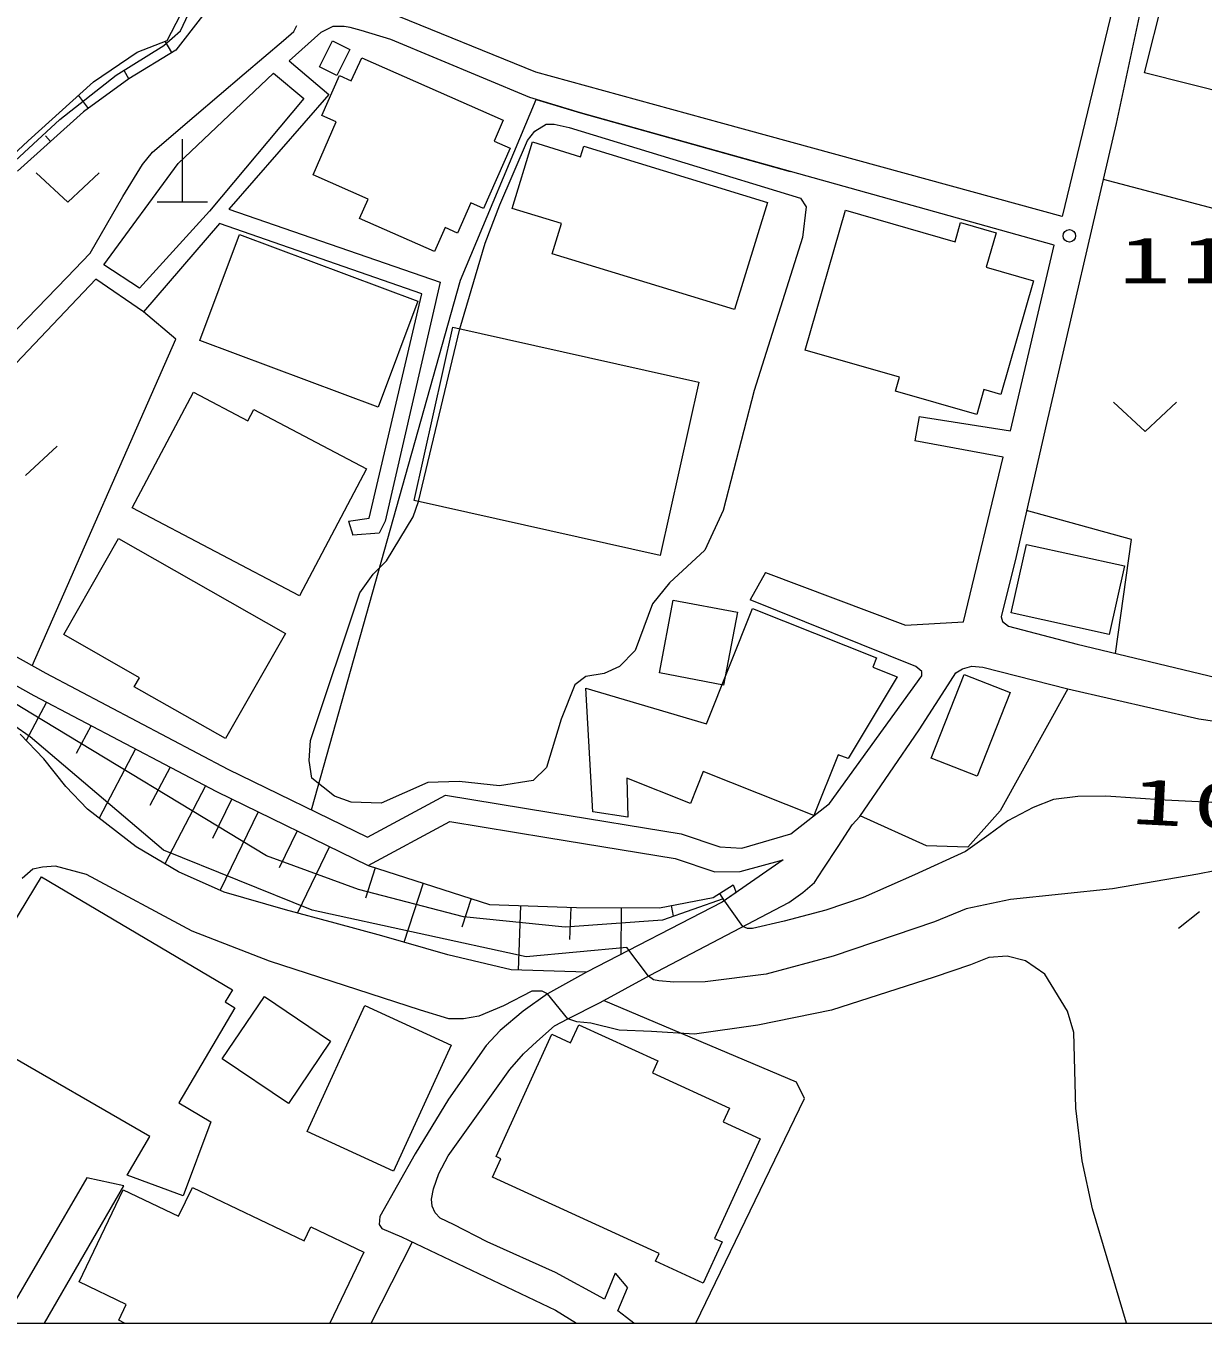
# Model space of a CAD drawing. Units: millimetres on the paper. Extents: x 20 to 1662, y 20 to 574.
# Drawn here: x 56.86 to 70.9, y 106 to 121.47 of the extents above; entities that cross this region are included whole.
import ezdxf

# ---------------------------------------------------------------- set-up
doc = ezdxf.new("R2010")
doc.units = ezdxf.units.MM
doc.layers.add('D-SUV', color=8, linetype='Continuous', lineweight=13)
doc.layers.add('D-TTL-LINE', color=7, linetype='Continuous', lineweight=13)
doc.styles.add('ＭＳ ゴシック', font='')
doc.styles.get('ＭＳ ゴシック').set_extended_font_data('MS Gothic')

msp = doc.modelspace()

# ---------------------------------------------------------------- linework, layer by layer
at = {"layer": 'D-SUV'}
for p, q in [((70.731, 124.355), (69.861, 120.301)), ((70.411, 124.127), (69.219, 119.195)), ((70.199, 120.905), (70.653, 122.727)), ((58.547, 121.291), (59.137, 122.427)), ((58.709, 121.407), (59.145, 122.357)), ((58.969, 121.585), (58.653, 121.179)), ((62.943, 120.913), (61.181, 121.631)), ((60.057, 121.399), (60.093, 121.473)), ((60.523, 121.459), (60.379, 121.387)), ((60.657, 121.459), (60.523, 121.459)), ((60.729, 121.447), (60.657, 121.459)), ((60.863, 121.411), (60.729, 121.447)), ((61.213, 121.303), (60.863, 121.411)), ((58.189, 121.155), (58.547, 121.291)), ((58.509, 121.231), (58.709, 121.407)), ((58.605, 121.149), (58.523, 121.283)), ((59.465, 120.893), (59.937, 121.291)), ((59.937, 121.291), (60.057, 121.399)), ((60.379, 121.387), (60.003, 121.049)), ((60.365, 120.979), (60.519, 121.287)), ((60.519, 121.287), (60.725, 121.185)), ((62.871, 120.613), (61.213, 121.303)), ((57.669, 120.801), (58.189, 121.155)), ((57.941, 120.879), (58.509, 121.231)), ((58.653, 121.179), (58.093, 120.835)), ((60.725, 121.185), (60.571, 120.877)), ((60.003, 121.049), (60.475, 120.649)), ((60.571, 120.877), (60.365, 120.979)), ((60.743, 120.813), (60.871, 121.087)), ((60.871, 121.087), (62.555, 120.343)), ((56.893, 120.095), (57.669, 120.801)), ((57.269, 120.351), (57.941, 120.879)), ((58.093, 120.835), (57.553, 120.441)), ((58.093, 120.837), (58.039, 120.925)), ((58.679, 119.827), (59.817, 120.903)), ((58.871, 120.385), (59.465, 120.893)), ((59.817, 120.903), (60.179, 120.601)), ((60.391, 120.397), (60.603, 120.875)), ((60.603, 120.875), (60.743, 120.813)), ((65.171, 120.303), (62.943, 120.913)), ((71.581, 120.561), (70.199, 120.905)), ((57.609, 120.483), (57.493, 120.641)), ((60.475, 120.649), (59.283, 119.281)), ((60.179, 120.601), (59.053, 119.259)), ((62.047, 118.435), (62.949, 120.589)), ((63.477, 120.431), (62.871, 120.613)), ((62.949, 120.589), (63.477, 120.431)), ((56.359, 119.513), (57.269, 120.351)), ((57.553, 120.441), (56.765, 119.733)), ((58.375, 119.961), (58.871, 120.385)), ((60.565, 120.321), (60.391, 120.397)), ((62.555, 120.343), (62.445, 120.091)), ((69.121, 118.853), (63.477, 120.431)), ((63.477, 120.431), (65.977, 119.731)), ((60.287, 119.689), (60.565, 120.321)), ((62.843, 120.099), (62.933, 120.213)), ((62.933, 120.213), (63.065, 120.295)), ((63.065, 120.295), (63.163, 120.295)), ((63.163, 120.295), (63.339, 120.257)), ((63.339, 120.257), (66.097, 119.413)), ((69.219, 119.195), (65.171, 120.303)), ((69.861, 120.301), (69.031, 116.725)), ((56.211, 119.467), (56.893, 120.095)), ((57.159, 120.087), (57.097, 120.155)), ((58.731, 119.367), (58.731, 120.117)), ((58.731, 119.367), (58.731, 120.117)), ((62.445, 120.091), (62.637, 120.007)), ((62.515, 119.335), (62.843, 120.099)), ((62.663, 119.291), (62.905, 120.083)), ((62.905, 120.083), (63.477, 119.907)), ((63.477, 119.907), (63.515, 120.031)), ((63.515, 120.031), (65.703, 119.361)), ((58.255, 119.815), (58.375, 119.961)), ((62.637, 120.007), (62.319, 119.289)), ((57.363, 119.364), (56.988, 119.714)), ((57.738, 119.714), (57.363, 119.364)), ((57.795, 118.617), (58.679, 119.827)), ((58.019, 119.433), (58.255, 119.815)), ((60.943, 119.399), (60.287, 119.689)), ((69.707, 119.639), (71.847, 119.075)), ((57.631, 118.757), (58.019, 119.433)), ((60.841, 119.169), (60.943, 119.399)), ((66.097, 119.413), (66.167, 119.309)), ((59.053, 119.259), (58.219, 118.339)), ((58.431, 119.367), (59.031, 119.367)), ((58.431, 119.367), (59.031, 119.367)), ((59.283, 119.281), (61.801, 118.411)), ((62.169, 119.355), (62.011, 118.997)), ((62.319, 119.289), (62.169, 119.355)), ((62.339, 118.875), (62.515, 119.335)), ((63.249, 119.111), (62.663, 119.291)), ((65.703, 119.361), (65.313, 118.085)), ((66.167, 119.309), (66.121, 118.945)), ((66.155, 117.601), (66.635, 119.269)), ((66.635, 119.269), (67.941, 118.893)), ((59.173, 119.109), (58.265, 118.057)), ((61.583, 118.271), (59.173, 119.109)), ((61.737, 118.775), (60.841, 119.169)), ((63.139, 118.749), (63.249, 119.111)), ((67.941, 118.893), (68.007, 119.121)), ((68.007, 119.121), (68.429, 119.001)), ((58.937, 117.715), (59.409, 118.979)), ((59.409, 118.979), (61.535, 118.183)), ((61.863, 119.061), (61.737, 118.775)), ((62.011, 118.997), (61.863, 119.061)), ((66.121, 118.945), (65.547, 117.121)), ((68.429, 119.001), (68.311, 118.589)), ((62.037, 117.855), (62.339, 118.875)), ((68.601, 116.639), (69.121, 118.853)), ((57.353, 118.465), (57.631, 118.757)), ((65.313, 118.085), (63.139, 118.749)), ((58.219, 118.339), (57.795, 118.617)), ((68.311, 118.589), (68.877, 118.427)), ((57.697, 118.445), (56.353, 117.029)), ((56.519, 117.607), (57.353, 118.465)), ((58.265, 118.057), (57.697, 118.445)), ((60.269, 112.119), (62.047, 118.435)), ((61.801, 118.411), (61.147, 115.563)), ((68.877, 118.427), (68.487, 117.073)), ((60.955, 115.599), (61.583, 118.271)), ((61.535, 118.183), (61.063, 116.919)), ((58.651, 117.731), (58.265, 118.057)), ((61.491, 115.807), (61.953, 117.873)), ((61.545, 115.795), (62.037, 117.855)), ((61.953, 117.873), (64.887, 117.217)), ((56.939, 113.837), (58.651, 117.731)), ((61.063, 116.919), (58.937, 117.715)), ((67.277, 117.279), (66.155, 117.601)), ((67.229, 117.111), (67.277, 117.279)), ((58.133, 115.721), (58.861, 117.101)), ((58.861, 117.101), (59.511, 116.759)), ((64.887, 117.217), (64.425, 115.151)), ((65.547, 117.121), (65.175, 115.687)), ((68.199, 116.833), (67.229, 117.111)), ((68.283, 117.131), (68.199, 116.833)), ((68.487, 117.073), (68.283, 117.131)), ((70.205, 116.63), (69.83, 116.98)), ((70.58, 116.98), (70.205, 116.63)), ((59.511, 116.759), (59.583, 116.893)), ((59.583, 116.893), (60.925, 116.185)), ((67.511, 116.809), (67.463, 116.519)), ((67.511, 116.809), (68.601, 116.639)), ((69.031, 116.725), (68.669, 115.141)), ((68.515, 116.325), (67.463, 116.519)), ((57.236, 116.456), (56.861, 116.106)), ((68.041, 114.359), (68.515, 116.325)), ((60.925, 116.185), (60.127, 114.671)), ((60.127, 114.671), (58.133, 115.721)), ((61.481, 115.613), (61.545, 115.795)), ((64.425, 115.151), (61.491, 115.807)), ((65.175, 115.687), (64.957, 115.215)), ((70.043, 115.341), (68.793, 115.687)), ((60.711, 115.563), (60.955, 115.599)), ((60.711, 115.563), (60.761, 115.393)), ((61.147, 115.563), (61.075, 115.417)), ((61.163, 115.089), (61.481, 115.613)), ((61.075, 115.417), (60.761, 115.393)), ((57.315, 114.209), (57.967, 115.355)), ((57.967, 115.355), (59.959, 114.223)), ((68.611, 114.467), (68.791, 115.285)), ((68.791, 115.285), (69.959, 115.029)), ((69.855, 113.985), (70.043, 115.341)), ((54.607, 115.139), (57.101, 113.747)), ((61.003, 114.929), (61.163, 115.089)), ((64.957, 115.215), (64.535, 114.827)), ((68.669, 115.141), (68.489, 114.419)), ((60.845, 114.707), (61.003, 114.929)), ((65.681, 114.951), (65.499, 114.625)), ((65.681, 114.951), (67.351, 114.323)), ((69.959, 115.029), (69.779, 114.209)), ((54.415, 114.893), (56.959, 113.483)), ((54.415, 114.893), (56.959, 113.483)), ((64.535, 114.827), (64.333, 114.575)), ((60.257, 112.945), (60.845, 114.707)), ((64.417, 113.751), (64.581, 114.621)), ((64.581, 114.621), (65.347, 114.477)), ((67.473, 113.827), (65.499, 114.625)), ((56.923, 113.273), (54.793, 114.561)), ((64.333, 114.575), (64.129, 114.019)), ((64.979, 113.145), (65.525, 114.519)), ((65.347, 114.477), (65.181, 113.605)), ((65.525, 114.519), (67.003, 113.931)), ((69.779, 114.209), (68.611, 114.467)), ((67.351, 114.323), (68.041, 114.359)), ((68.489, 114.419), (68.507, 114.365)), ((68.507, 114.365), (68.579, 114.311)), ((68.579, 114.311), (69.397, 114.093)), ((58.219, 113.695), (57.315, 114.209)), ((59.959, 114.223), (59.245, 112.969)), ((56.915, 112.989), (55.441, 114.007)), ((64.129, 114.019), (63.941, 113.829)), ((69.397, 114.093), (71.055, 113.697)), ((67.003, 113.931), (66.959, 113.821)), ((68.031, 113.801), (68.141, 113.831)), ((68.141, 113.831), (68.271, 113.821)), ((57.101, 113.747), (59.273, 112.605)), ((58.157, 113.587), (58.219, 113.695)), ((63.539, 113.709), (63.409, 113.611)), ((63.757, 113.743), (63.539, 113.709)), ((63.941, 113.829), (63.757, 113.743)), ((65.181, 113.605), (64.417, 113.751)), ((66.443, 112.193), (67.545, 113.717)), ((67.251, 113.705), (66.665, 112.731)), ((66.959, 113.821), (67.251, 113.705)), ((67.545, 113.767), (67.473, 113.827)), ((67.545, 113.717), (67.545, 113.767)), ((67.657, 112.737), (68.049, 113.733)), ((67.821, 113.553), (67.951, 113.751)), ((67.951, 113.751), (68.031, 113.801)), ((68.049, 113.733), (68.597, 113.517)), ((68.271, 113.821), (69.287, 113.563)), ((59.245, 112.969), (58.157, 113.587)), ((63.409, 113.611), (63.245, 113.199)), ((63.621, 112.097), (63.539, 113.571)), ((63.539, 113.571), (64.979, 113.145)), ((67.513, 113.075), (67.821, 113.553)), ((69.287, 113.563), (68.479, 112.109)), ((69.287, 113.563), (70.847, 113.205)), ((57.109, 113.405), (56.869, 112.947)), ((56.959, 113.483), (59.137, 112.339)), ((56.959, 113.483), (59.137, 112.339)), ((68.597, 113.517), (68.205, 112.521)), ((59.733, 111.571), (56.923, 113.273)), ((57.641, 113.125), (57.465, 112.793)), ((63.245, 113.199), (63.071, 112.623)), ((66.805, 112.039), (67.513, 113.075)), ((70.847, 113.205), (71.037, 113.175)), ((57.079, 112.727), (56.795, 113.023)), ((58.505, 111.637), (56.915, 112.989)), ((60.241, 112.707), (60.257, 112.945)), ((58.171, 112.845), (57.737, 112.021)), ((66.547, 112.777), (66.259, 112.051)), ((66.665, 112.731), (66.547, 112.777)), ((57.339, 112.399), (57.079, 112.727)), ((58.583, 112.629), (58.343, 112.173)), ((59.273, 112.605), (60.937, 111.795)), ((60.271, 112.495), (60.241, 112.707)), ((63.071, 112.623), (62.911, 112.471)), ((68.205, 112.521), (67.657, 112.737)), ((60.543, 112.281), (60.271, 112.495)), ((61.657, 112.445), (61.101, 112.199)), ((62.031, 112.459), (61.657, 112.445)), ((62.509, 112.407), (62.031, 112.459)), ((62.911, 112.471), (62.509, 112.407)), ((64.785, 112.195), (64.027, 112.497)), ((64.027, 112.497), (64.039, 112.033)), ((64.937, 112.577), (64.785, 112.195)), ((66.259, 112.051), (64.937, 112.577)), ((57.597, 112.129), (57.339, 112.399)), ((59.007, 112.407), (58.519, 111.477)), ((59.137, 112.339), (60.943, 111.457)), ((59.137, 112.339), (60.943, 111.457)), ((60.937, 111.795), (61.867, 112.293)), ((61.867, 112.293), (63.123, 112.087)), ((58.177, 111.679), (57.597, 112.129)), ((59.319, 112.249), (59.089, 111.777)), ((60.743, 112.211), (60.543, 112.281)), ((61.101, 112.199), (60.743, 112.211)), ((65.985, 111.835), (66.443, 112.193)), ((68.873, 112.149), (68.569, 111.987)), ((69.115, 112.243), (68.873, 112.149)), ((69.405, 112.277), (69.115, 112.243)), ((69.737, 112.283), (69.405, 112.277)), ((70.445, 112.235), (69.737, 112.283)), ((71.705, 112.173), (70.445, 112.235)), ((59.635, 112.095), (59.179, 111.161)), ((60.943, 111.457), (61.919, 111.981)), ((61.919, 111.981), (63.075, 111.791)), ((63.123, 112.087), (64.675, 111.833)), ((64.039, 112.033), (63.621, 112.097)), ((66.715, 111.939), (66.805, 112.039)), ((67.599, 111.689), (66.811, 112.047)), ((68.479, 112.109), (68.093, 111.673)), ((68.569, 111.987), (68.343, 111.823)), ((60.099, 111.869), (59.883, 111.427)), ((64.675, 111.833), (65.137, 111.677)), ((65.397, 111.661), (65.985, 111.835)), ((66.547, 111.681), (66.715, 111.939)), ((68.343, 111.823), (68.067, 111.621)), ((58.685, 111.379), (58.177, 111.679)), ((60.485, 111.681), (60.101, 110.891)), ((63.075, 111.791), (64.603, 111.539)), ((65.137, 111.677), (65.397, 111.661)), ((66.367, 111.411), (66.547, 111.681)), ((68.093, 111.673), (67.599, 111.689)), ((60.275, 110.925), (58.505, 111.637)), ((60.831, 111.171), (59.733, 111.571)), ((64.603, 111.539), (65.079, 111.379)), ((65.891, 111.523), (65.165, 111.019)), ((65.379, 111.383), (65.891, 111.523)), ((68.067, 111.621), (67.459, 111.343)), ((72.303, 111.639), (70.833, 111.351)), ((56.947, 111.413), (56.819, 111.301)), ((57.061, 111.435), (56.947, 111.413)), ((57.217, 111.449), (57.061, 111.435)), ((57.587, 111.347), (57.217, 111.449)), ((59.229, 111.139), (58.685, 111.379)), ((61.029, 111.429), (60.911, 111.065)), ((60.943, 111.457), (62.391, 110.989)), ((65.079, 111.379), (65.379, 111.383)), ((66.267, 111.253), (66.367, 111.411)), ((55.993, 109.579), (57.049, 111.321)), ((57.049, 111.321), (59.327, 109.975)), ((58.847, 110.671), (57.587, 111.347)), ((61.601, 111.245), (61.371, 110.539)), ((65.059, 111.073), (65.295, 111.225)), ((65.295, 111.225), (65.333, 111.135)), ((66.127, 111.133), (66.267, 111.253)), ((67.459, 111.343), (66.845, 111.073)), ((70.833, 111.351), (69.817, 111.177)), ((59.961, 110.929), (59.229, 111.139)), ((62.081, 110.845), (60.831, 111.171)), ((62.171, 111.061), (62.061, 110.719)), ((64.419, 110.949), (65.059, 111.073)), ((65.175, 111.059), (64.453, 110.803)), ((65.133, 111.121), (65.189, 111.035)), ((65.333, 111.135), (65.165, 111.019)), ((65.411, 110.727), (65.175, 111.059)), ((65.959, 111.013), (66.127, 111.133)), ((66.845, 111.073), (66.399, 110.925)), ((68.603, 111.051), (68.073, 110.939)), ((69.817, 111.177), (68.603, 111.051)), ((60.553, 110.767), (59.961, 110.929)), ((62.827, 110.367), (60.275, 110.925)), ((62.391, 110.989), (63.429, 110.953)), ((62.759, 110.975), (62.733, 110.209)), ((63.359, 110.955), (63.345, 110.573)), ((63.429, 110.953), (64.419, 110.949)), ((65.165, 111.019), (63.547, 110.183)), ((65.165, 111.019), (63.547, 110.183)), ((63.959, 110.951), (63.957, 110.395)), ((64.307, 110.149), (65.959, 111.013)), ((64.557, 110.977), (64.581, 110.853)), ((66.399, 110.925), (65.905, 110.793)), ((68.073, 110.939), (67.695, 110.785)), ((70.853, 110.903), (70.603, 110.703)), ((61.107, 110.617), (60.553, 110.767)), ((63.293, 110.721), (62.081, 110.845)), ((64.453, 110.803), (63.293, 110.721)), ((65.905, 110.793), (65.527, 110.703)), ((67.695, 110.785), (66.489, 110.375)), ((59.769, 110.315), (58.847, 110.671)), ((61.895, 110.389), (61.107, 110.617)), ((65.467, 110.703), (65.411, 110.727)), ((65.527, 110.703), (65.467, 110.703)), ((64.027, 110.477), (62.827, 110.367)), ((64.285, 110.137), (64.027, 110.477)), ((61.569, 109.731), (59.769, 110.315)), ((62.649, 110.213), (61.895, 110.389)), ((66.489, 110.375), (65.687, 110.159)), ((68.125, 110.273), (67.691, 110.125)), ((68.345, 110.357), (68.125, 110.273)), ((68.561, 110.373), (68.345, 110.357)), ((68.779, 110.319), (68.561, 110.373)), ((69.011, 110.161), (68.779, 110.319)), ((63.547, 110.183), (62.649, 110.213)), ((63.547, 110.183), (63.081, 109.925)), ((63.709, 109.823), (64.307, 110.149)), ((64.345, 110.093), (64.285, 110.137)), ((65.687, 110.159), (64.963, 110.067)), ((67.691, 110.125), (66.467, 109.731)), ((69.281, 109.717), (69.011, 110.161)), ((59.327, 109.975), (59.241, 109.829)), ((64.409, 110.081), (64.345, 110.093)), ((64.587, 110.063), (64.409, 110.081)), ((64.963, 110.067), (64.587, 110.063)), ((59.205, 109.151), (59.707, 109.895)), ((59.241, 109.829), (59.357, 109.759)), ((59.707, 109.895), (60.497, 109.363)), ((62.895, 109.957), (62.557, 109.783)), ((63.081, 109.925), (62.791, 109.719)), ((63.017, 109.957), (62.895, 109.957)), ((63.081, 109.925), (63.017, 109.957)), ((63.325, 109.629), (63.081, 109.925)), ((63.325, 109.629), (63.709, 109.823)), ((66.051, 108.871), (63.749, 109.845)), ((59.357, 109.759), (58.687, 108.625)), ((60.219, 108.283), (60.903, 109.785)), ((60.903, 109.785), (61.933, 109.315)), ((61.905, 109.629), (61.569, 109.731)), ((62.265, 109.661), (62.081, 109.629)), ((62.557, 109.783), (62.265, 109.661)), ((62.791, 109.719), (62.519, 109.487)), ((66.467, 109.731), (65.591, 109.551)), ((69.355, 109.465), (69.281, 109.717)), ((58.341, 108.223), (55.993, 109.579)), ((62.081, 109.629), (61.905, 109.629)), ((62.955, 109.359), (63.167, 109.545)), ((63.167, 109.545), (63.325, 109.629)), ((63.433, 109.591), (63.325, 109.629)), ((63.357, 109.341), (63.455, 109.555)), ((63.597, 109.577), (63.433, 109.591)), ((63.455, 109.555), (64.397, 109.125)), ((63.935, 109.491), (63.597, 109.577)), ((65.591, 109.551), (64.835, 109.445)), ((60.497, 109.363), (59.995, 108.619)), ((62.519, 109.487), (62.351, 109.311)), ((62.469, 107.985), (63.135, 109.443)), ((62.797, 109.211), (62.955, 109.359)), ((63.135, 109.443), (63.357, 109.341)), ((64.321, 109.475), (63.935, 109.491)), ((64.835, 109.445), (64.321, 109.475)), ((69.379, 108.563), (69.355, 109.465)), ((61.933, 109.315), (61.247, 107.813)), ((62.351, 109.311), (61.903, 108.669)), ((62.633, 109.025), (62.797, 109.211)), ((59.995, 108.619), (59.205, 109.151)), ((64.397, 109.125), (64.333, 108.983)), ((61.899, 107.995), (62.633, 109.025)), ((64.333, 108.983), (65.251, 108.563)), ((66.145, 108.679), (66.051, 108.871)), ((58.687, 108.625), (59.069, 108.399)), ((61.903, 108.669), (61.503, 108.017)), ((64.849, 106), (66.145, 108.679)), ((65.251, 108.563), (65.177, 108.399)), ((69.455, 107.933), (69.379, 108.563)), ((59.069, 108.399), (58.741, 107.515)), ((61.247, 107.813), (60.219, 108.283)), ((65.177, 108.399), (65.617, 108.197)), ((58.071, 107.765), (58.341, 108.223)), ((65.617, 108.197), (65.073, 107.009)), ((61.503, 108.017), (61.083, 107.269)), ((61.785, 107.785), (61.899, 107.995)), ((62.425, 107.739), (62.525, 107.959)), ((62.525, 107.959), (62.469, 107.985)), ((69.581, 107.363), (69.455, 107.933)), ((57.589, 107.731), (56.582, 106)), ((58.033, 107.635), (57.589, 107.731)), ((58.741, 107.515), (58.071, 107.765)), ((61.725, 107.601), (61.785, 107.785)), ((64.413, 106.831), (62.425, 107.739)), ((57.086, 106), (58.033, 107.635)), ((57.499, 106.491), (58.023, 107.589)), ((58.023, 107.589), (58.685, 107.273)), ((58.685, 107.273), (58.849, 107.617)), ((58.849, 107.617), (60.181, 106.981)), ((61.701, 107.479), (61.725, 107.601)), ((61.709, 107.395), (61.701, 107.479)), ((61.745, 107.315), (61.709, 107.395)), ((69.983, 106), (69.581, 107.363)), ((61.083, 107.269), (61.077, 107.177)), ((61.801, 107.251), (61.745, 107.315)), ((61.963, 107.175), (61.801, 107.251)), ((60.181, 106.981), (60.261, 107.149)), ((60.261, 107.149), (60.893, 106.847)), ((61.077, 107.177), (61.109, 107.127)), ((61.109, 107.127), (61.341, 107.029)), ((61.341, 107.029), (63.179, 106.155)), ((62.365, 106.969), (61.963, 107.175)), ((60.979, 106), (61.473, 106.967)), ((63.177, 106.603), (62.365, 106.969)), ((65.163, 106.967), (64.939, 106.477)), ((65.073, 107.009), (65.163, 106.967)), ((60.893, 106.847), (60.488, 106)), ((64.369, 106.739), (64.413, 106.831)), ((64.939, 106.477), (64.369, 106.739)), ((63.761, 106.283), (63.177, 106.603)), ((63.887, 106.593), (63.761, 106.283)), ((63.887, 106.593), (64.037, 106.421)), ((58.061, 106.223), (57.499, 106.491)), ((63.921, 106.147), (64.037, 106.421)), ((57.971, 106.033), (58.061, 106.223)), ((63.179, 106.155), (63.427, 106)), ((64.025, 106.065), (63.921, 106.147)), ((58.04, 106), (57.971, 106.033)), ((64.113, 106), (64.025, 106.065))]:
    msp.add_line(p, q, dxfattribs=at)
msp.add_circle((69.303, 118.963), 0.075, dxfattribs=at)
at = {"layer": 'D-TTL-LINE'}
msp.add_line((25, 106), (125, 106), dxfattribs=at)

# ---------------------------------------------------------------- texts
at = {"layer": 'D-SUV', "insert": (69.895, 118.389), "char_height": 0.5499, "attachment_point": 7, "style": 'ＭＳ ゴシック'}
msp.add_mtext('\\T1.2;\\W1.65;11.8', dxfattribs=at)
at = {"layer": 'D-SUV', "insert": (70.033, 111.945), "char_height": 0.5499, "attachment_point": 7, "rotation": 357, "style": 'ＭＳ ゴシック'}
msp.add_mtext('\\T1.2;\\W1.65;10', dxfattribs=at)

doc.saveas('drawing.dxf')
